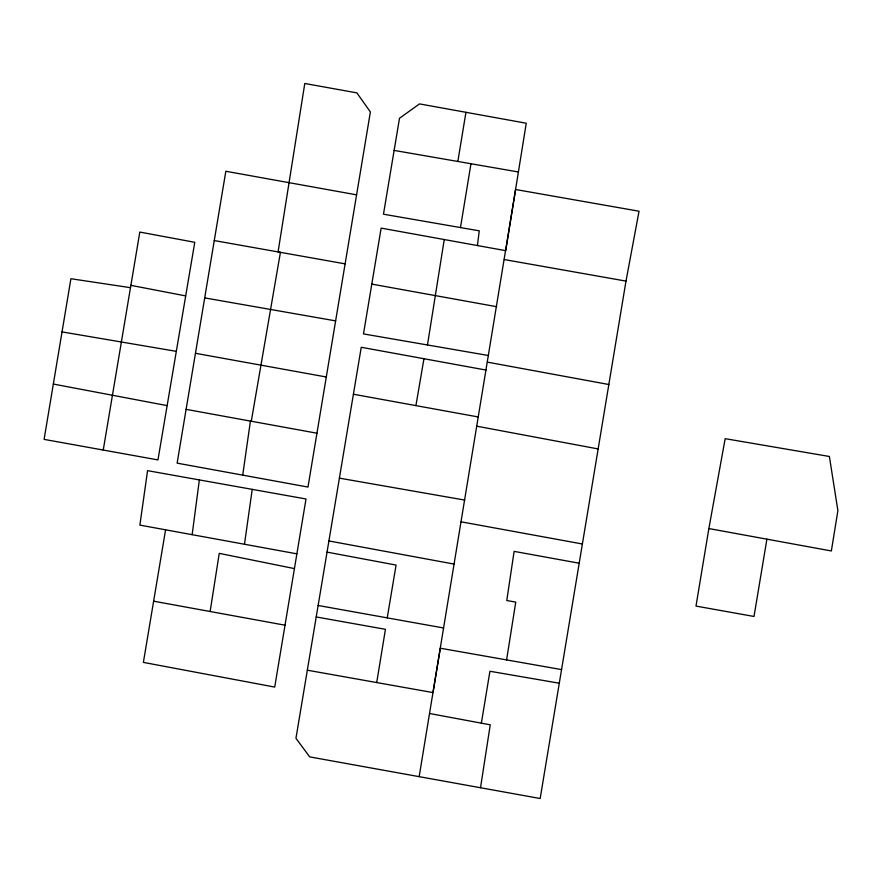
<?xml version="1.0" encoding="UTF-8"?>
<svg xmlns="http://www.w3.org/2000/svg" width="882" height="882" viewBox="0 0 882 882"><rect width="100%" height="100%" fill="white"/><g stroke="black" fill="none" stroke-linecap="round" stroke-linejoin="round"><path stroke-width="1.32" d="M477.405 245.538L479.268 230.83L383.472 214.205L399.502 118.254L419.523 103.9L526.245 123.226L505.739 250.675L381.145 228.118L363.483 333.914L488.507 355.523M192.155 534.668L199.354 479.918M244.479 544.249L252.219 489.367M242.715 475.133L250.422 421.078L316.936 433.205M480.514 787.736L490.249 724.817L429.556 713.505M210.137 611.513L219.243 553.367L294.423 568.592M427.472 344.972L444.252 239.54M506.599 659.912L515.75 602.108L506.775 600.521L514.118 551.371L579.187 563.223M419.159 776.656L515.573 189.509L639.042 211.228L625.988 281.104L540.17 798.519L309.714 756.888L295.955 738.322L361.245 347.276L486.103 370.076M376.713 682.547L385.445 629.318L316.219 616.959M460.481 227.578L470.966 163.743M457.835 161.461L465.95 112.312M481.363 723.163L489.929 671.257L559.287 683.219M708.863 528.561L831.362 550.952L837.9 510.634L829.378 456.479L725.169 438.674L708.863 528.561L695.997 606.088L754.011 616.463L766.899 539.167M103.249 450.052L139.819 232.065L194.768 242.307L157.955 459.919L44.1 439.379L70.913 278.723L130.492 287.686M165.584 529.806L143.38 662.393L274.721 687.078L306.01 498.98L147.57 470.657L139.874 525.11L296.881 553.841M345.105 263.861L278.073 251.921L304.786 83.481L356.846 92.864L370.385 111.948L307.983 487.062L177.128 463.149L225.825 171.262L356.593 194.845M387.231 617.874L396.073 565.075L327.046 552.121M415.918 405.621L423.955 358.731M62.038 331.897L176.312 351.345M394.122 150.403L518.395 171.968M204.701 297.895L335.623 320.883M339.394 478.143L464.704 500.072M504.306 259.562L625.988 281.104M561.547 669.592L440.305 648.226L433.007 692.579L307.333 670.199M214.26 240.565L280.421 252.34L251.293 421.243L186.102 409.358M318.137 605.482L443.635 627.984M371.796 284.103L496.544 306.682M195.451 353.296L326.296 376.989M353.406 394.232L478.375 416.988M487.415 362.138L608.834 384.508M461.11 521.824L582.374 543.985M153.622 601.182L285.018 625.195M328.909 540.953L454.153 564.105M476.864 426.215L598.139 448.938M167.128 405.621L53.339 384.045M130.878 285.349L185.694 295.911"/></g></svg>
